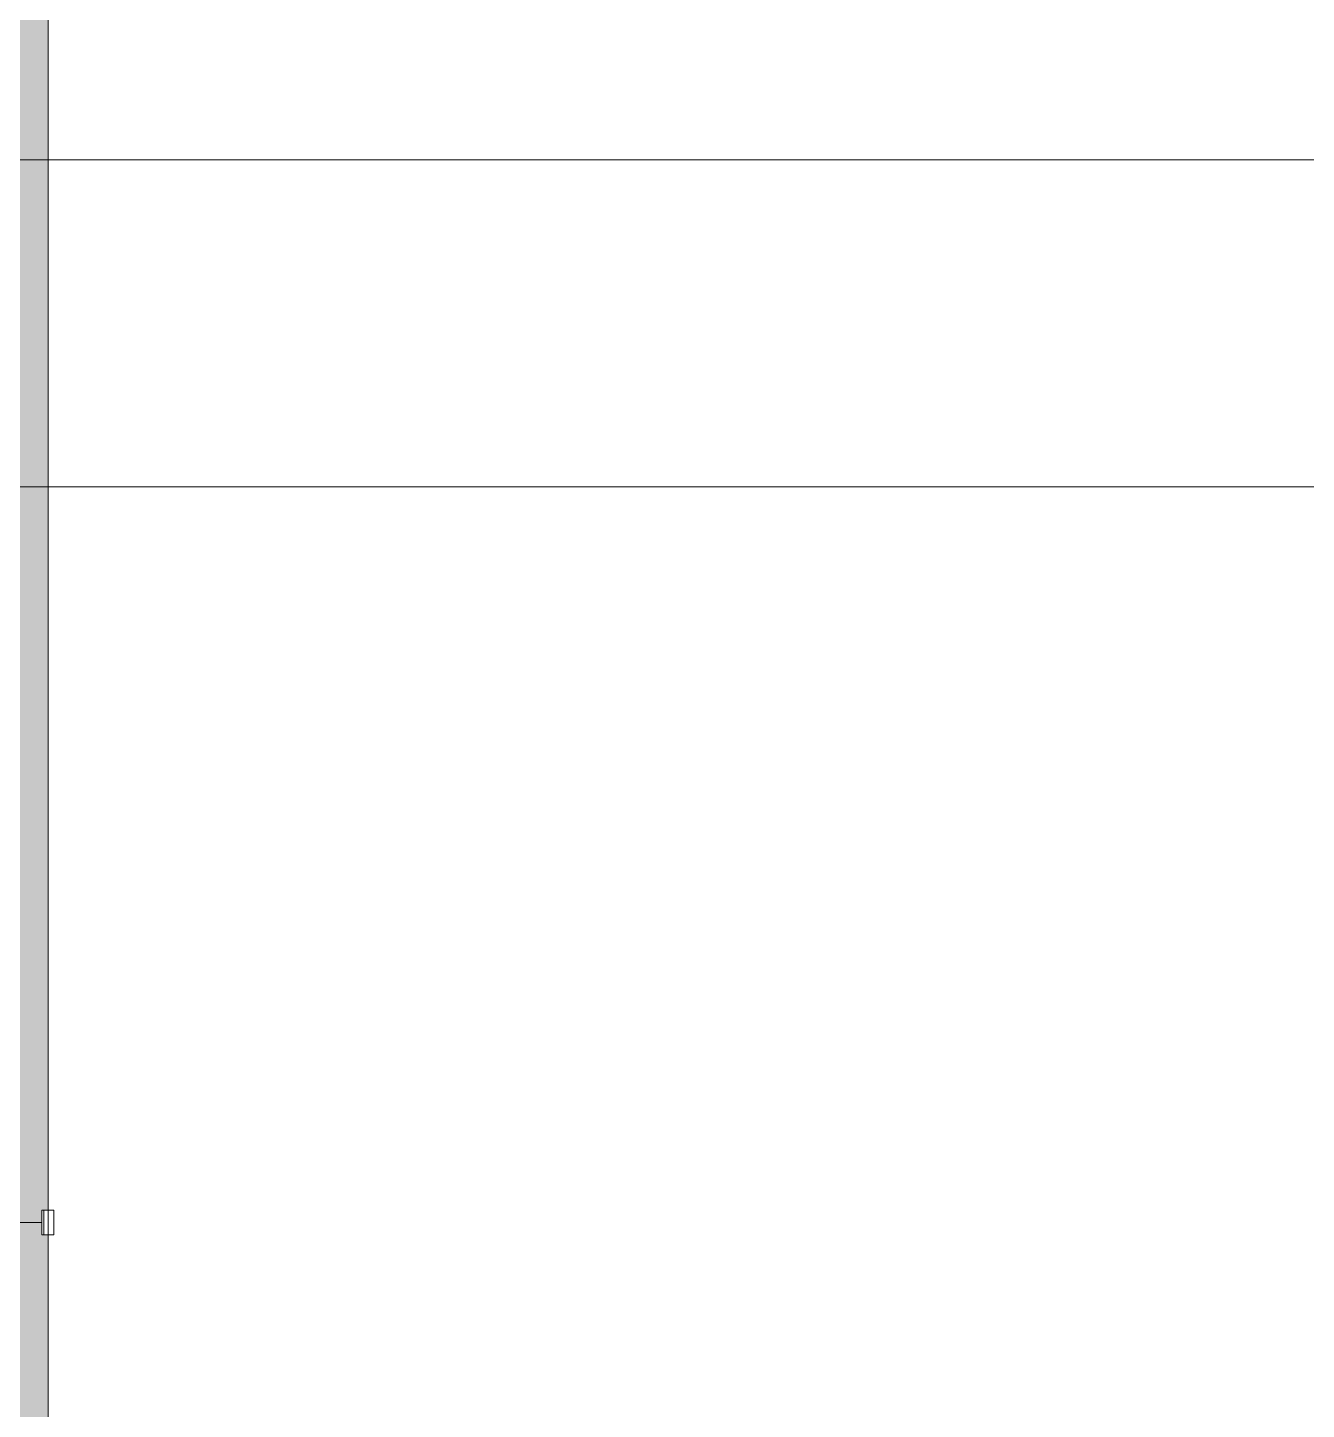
# Model space of a CAD drawing. Header units: metres. Extents: x 15 to 69.3, y -12.4 to 16.4.
# Drawn here: x 39.185 to 39.967, y 1.886 to 2.731 of the extents above; entities that cross this region are included whole.
import ezdxf

# ---------------------------------------------------------------- set-up
doc = ezdxf.new("R2010")
doc.units = ezdxf.units.M
doc.layers.add('A-FLOR', color=7, linetype='Continuous', lineweight=9, true_color=0x007f00)
doc.layers.add('A-WALL', color=7, linetype='Continuous', lineweight=9)
doc.layers.add('P-PIPE', color=7, linetype='Continuous', lineweight=5)

# ---------------------------------------------------------------- blocks, each defined once
blk = doc.blocks.new('PVC Marrom Soldável_Abraçadeira - Abraçadeira_DN20mm e DN25mm-V57-DD')
at = {"layer": 'P-PIPE'}
for p, q in [((-17.02662, 2.0075), (-17.02662, 1.9925)), ((-17.02054, 2.0075), (-17.02662, 2.0075)), ((-17.02054, 2.0075), (-17.01932, 2.0075)), ((-17.02054, 1.9925), (-17.02054, 2.0075)), ((-17.01932, 2.0075), (-17.01932, 2)), ((-17.00192, 2.0075), (-17.0007, 2.0075)), ((-17.00192, 2), (-17.00192, 2.0075)), ((-16.99462, 2.0075), (-17.0007, 2.0075)), ((-17.0007, 1.9925), (-17.0007, 2.0075)), ((-16.99462, 1.9925), (-16.99462, 2.0075)), ((-17.01932, 2), (-17.01932, 1.9925)), ((-17.00192, 1.9925), (-17.00192, 2)), ((-17.02662, 1.9925), (-17.02054, 1.9925)), ((-17.01932, 1.9925), (-17.02054, 1.9925)), ((-17.0007, 1.9925), (-17.00192, 1.9925)), ((-17.0007, 1.9925), (-16.99462, 1.9925))]:
    blk.add_line(p, q, dxfattribs=at)

msp = doc.modelspace()

# ---------------------------------------------------------------- hatches: boundary and pattern name
at = {"layer": 'P-PIPE', "true_color": 0x00ffff}
for points in [[(39.18167, 2), (39.18491, 2), (39.18486, 3.4215), (39.17241, 3.4215), (39.17247, 2.0075), (39.17621, 2.0075), (39.17621, 2), (39.17866, 2)], [(39.18491, 2), (39.1936, 2), (39.19375, 2.0075), (39.19741, 2.0075), (39.19735, 3.4215), (39.18491, 3.4215), (39.18491, 2.01199)], [(39.17866, 1), (39.18491, 1), (39.18491, 2), (39.17621, 2), (39.17605, 1.9925), (39.17241, 1.9925), (39.17247, 1.0075), (39.17621, 1.0075), (39.17621, 1)], [(39.18491, 1), (39.1936, 1), (39.19376, 1.0075), (39.19741, 1.0075), (39.19734, 1.9925), (39.1936, 1.9925), (39.1936, 2), (39.18491, 2), (39.18491, 1.00203)]]:
    msp.add_hatch(color=4, dxfattribs=at).paths.add_polyline_path(points)

# ---------------------------------------------------------------- linework, layer by layer
at = {"layer": 'A-FLOR', "color": 9, "true_color": 0xaad4aa}
msp.add_line((40.98491, 2.65), (37.68491, 2.65), dxfattribs=at)
at = {"layer": 'A-WALL', "color": 253, "true_color": 0xaaaaaa}
msp.add_line((37.68491, 2.45), (40.98491, 2.45), dxfattribs=at)
at = {"layer": 'P-PIPE'}
for p, q in [((39.19741, -0.2846), (39.19741, 3.4396)), ((39.19374, 2), (39.17607, 2))]:
    msp.add_line(p, q, dxfattribs=at)

# ---------------------------------------------------------------- block references
msp.add_blockref('PVC Marrom Soldável_Abraçadeira - Abraçadeira_DN20mm e DN25mm-V57-DD', (56.19553, 0), dxfattribs=at)

doc.saveas('drawing.dxf')
